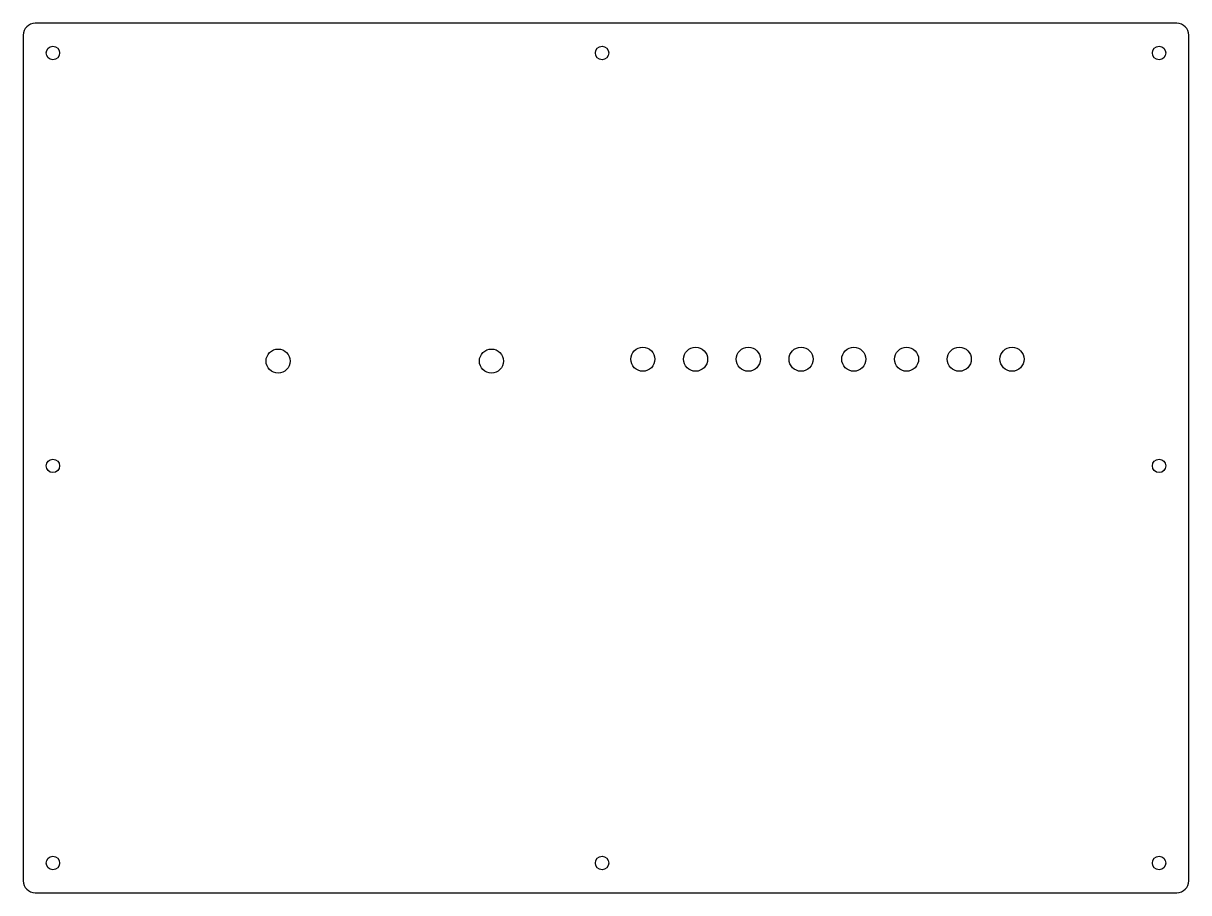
# Model space of a CAD drawing. Header units: millimetres. Extents: x 0 to 295, y 0 to 220.
import ezdxf

# ---------------------------------------------------------------- set-up
doc = ezdxf.new("R2010")
doc.units = ezdxf.units.MM

msp = doc.modelspace()

# ---------------------------------------------------------------- linework, layer by layer
for p, q in [((292, 220, 1.5), (3, 220, 1.5)), ((0, 217, 1.5), (0, 3, 1.5)), ((295, 3, 1.5), (295, 217, 1.5)), ((3, 0, 1.5), (292, 0, 1.5))]:
    msp.add_line(p, q)
for centre, radius in [((7.5, 212.5, 1.5), 1.7), ((146.5, 212.5, 1.5), 1.7), ((287.5, 212.5, 1.5), 1.7), ((64.5, 134.525, 1.5), 3.05), ((118.5, 134.525, 1.5), 3.05), ((156.825, 135, 1.5), 3.05), ((170.175, 135, 1.5), 3.05), ((183.525, 135, 1.5), 3.05), ((196.875, 135, 1.5), 3.05), ((210.225, 135, 1.5), 3.05), ((223.575, 135, 1.5), 3.05), ((236.925, 135, 1.5), 3.05), ((250.275, 135, 1.5), 3.05), ((7.5, 108, 1.5), 1.7), ((287.5, 108, 1.5), 1.7), ((7.5, 7.5, 1.5), 1.7), ((146.5, 7.5, 1.5), 1.7), ((287.5, 7.5, 1.5), 1.7)]:
    msp.add_circle(centre, radius)
for centre, start, end in [((3, 217, 1.5), 90, 180), ((292, 217, 1.5), 0, 90), ((3, 3, 1.5), -180, -90), ((292, 3, 1.5), 270, 360)]:
    msp.add_arc(centre, 3, start, end)

doc.saveas('drawing.dxf')
